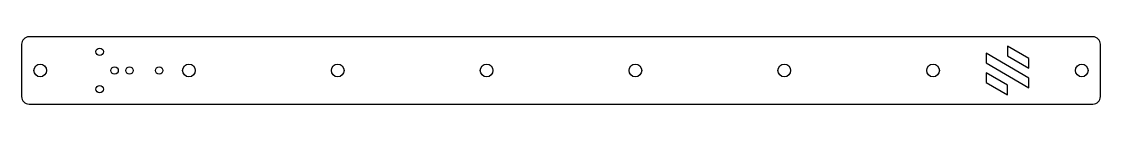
# Model space of a CAD drawing. Header units: millimetres. Extents: x 18 to 308, y 24 to 42.
import ezdxf

# ---------------------------------------------------------------- set-up
doc = ezdxf.new("R2010")
doc.units = ezdxf.units.MM
doc.layers.get('0').update_dxf_attribs({"linetype": 'CONTINUOUS'})

msp = doc.modelspace()

# ---------------------------------------------------------------- linework, layer by layer
for p, q in [((306, 42.11), (20, 42.11)), ((18, 40.11), (18, 26.11)), ((308, 26.11), (308, 40.11)), ((20, 24.11), (306, 24.11))]:
    msp.add_line(p, q)
for points in [[(277.26, 37.72), (277.26, 35.12), (288.74, 28.5), (288.74, 31.09)], [(283, 37), (288.74, 33.69), (288.74, 36.29), (283, 39.6)], [(277.26, 32.52), (277.26, 29.92), (283, 26.61), (283, 29.21)]]:
    msp.add_lwpolyline(points, close=True)
for centre, radius in [((39, 38.11), 1), ((23, 33.11), 1.7), ((63, 33.11), 1.7), ((103, 33.11), 1.7), ((143, 33.11), 1.7), ((183, 33.11), 1.7), ((223, 33.11), 1.7), ((263, 33.11), 1.7), ((303, 33.11), 1.7), ((43, 33.11), 1), ((47, 33.11), 1), ((55, 33.11), 1), ((39, 28.11), 1)]:
    msp.add_circle(centre, radius)
for centre, start, end in [((20, 40.11), 90, 180), ((306, 40.11), 0, 90), ((20, 26.11), 180, 270), ((306, 26.11), -90, 0)]:
    msp.add_arc(centre, 2, start, end)

doc.saveas('drawing.dxf')
